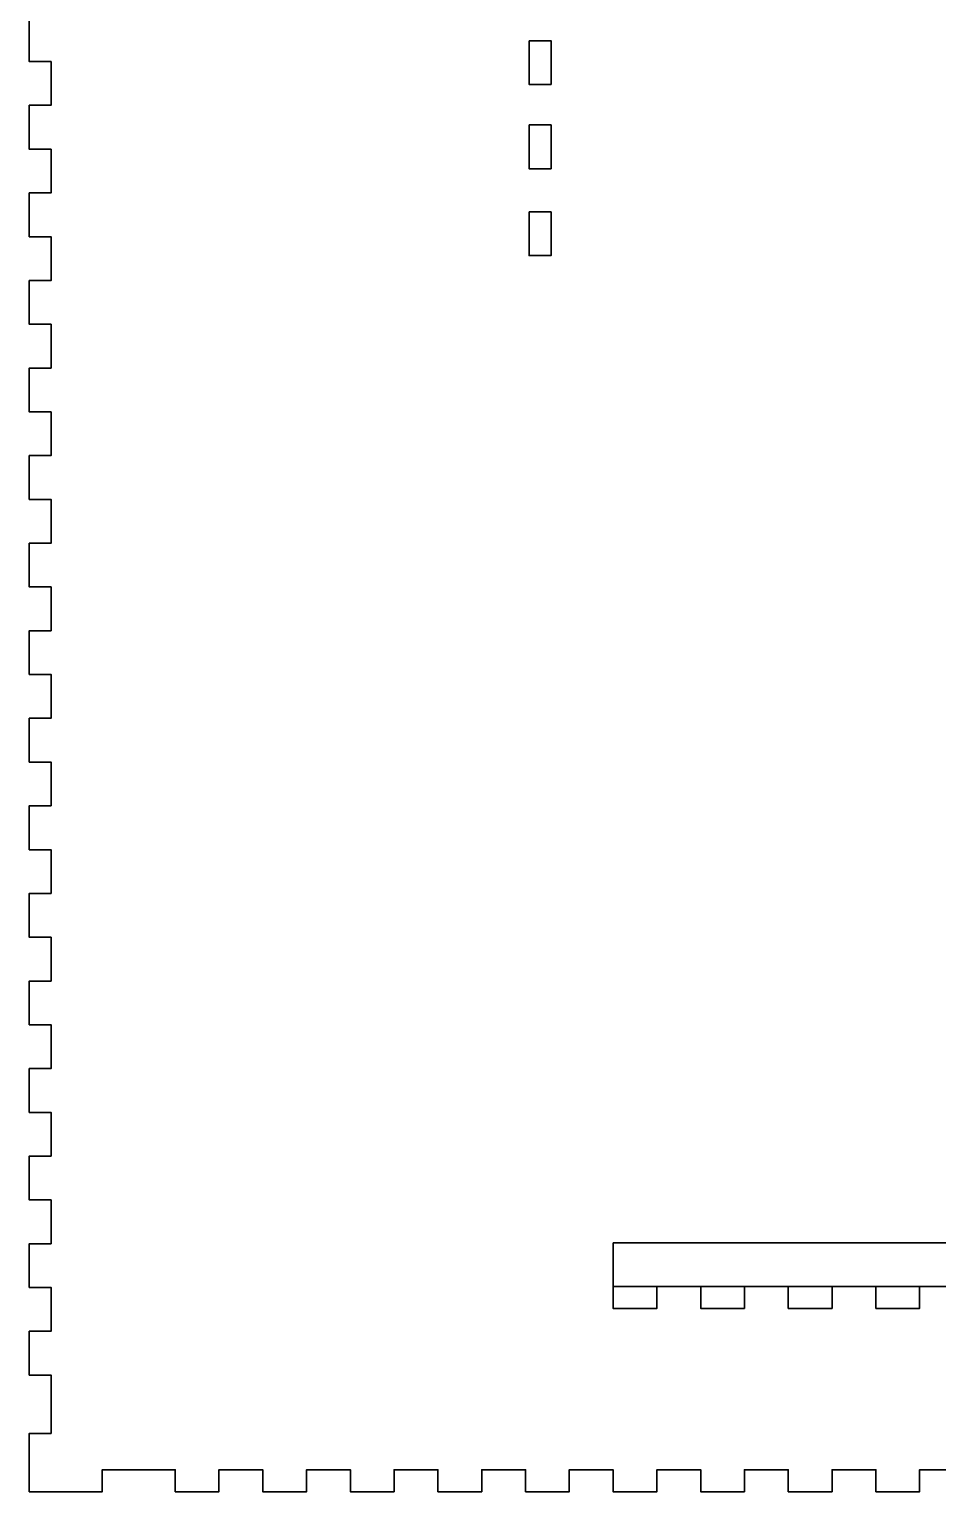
# Model space of a CAD drawing. Header units: inches. Extents: x 5 to 467, y -415 to -5.
# Drawn here: x 5.1 to 129.6, y -415 to -214.5 of the extents above; entities that cross this region are included whole.
import ezdxf

# ---------------------------------------------------------------- set-up
doc = ezdxf.new("R2010")
doc.units = ezdxf.units.IN
doc.header["$MEASUREMENT"] = 0
doc.layers.add('Calque 1', color=7, linetype='Continuous')

# ---------------------------------------------------------------- blocks, each defined once
blk = doc.blocks.new('block 2')
at = {"layer": 'Calque 1', "color": 18, "lineweight": 30, "true_color": 0x010101}
blk.add_lwpolyline([(133.14, -411.97), (127.14, -411.97), (127.14, -414.97), (121.14, -414.97), (121.14, -411.97), (115.14, -411.97), (115.14, -414.97), (109.14, -414.97), (109.14, -411.97), (103.14, -411.97), (103.14, -414.97), (97.14, -414.97), (97.14, -411.97), (91.14, -411.97), (91.14, -414.97), (85.14, -414.97), (85.14, -411.97), (79.14, -411.97), (79.14, -414.97), (73.14, -414.97), (73.14, -411.97), (67.14, -411.97), (67.14, -414.97), (61.14, -414.97), (61.14, -411.97), (55.14, -411.97), (55.14, -414.97), (49.14, -414.97), (49.14, -411.97), (43.14, -411.97), (43.14, -414.97), (37.14, -414.97), (37.14, -411.97), (31.14, -411.97), (31.14, -414.97), (25.14, -414.97), (25.14, -411.97), (15.14, -411.97), (15.14, -414.97), (5.14, -414.97), (5.14, -406.98), (8.14, -406.98), (8.14, -398.98), (5.14, -398.98), (5.14, -392.98), (8.14, -392.98), (8.14, -386.98), (5.14, -386.98), (5.14, -380.98), (8.14, -380.98), (8.14, -374.98), (5.14, -374.98), (5.14, -368.98), (8.14, -368.98), (8.14, -362.98), (5.14, -362.98), (5.14, -356.98), (8.14, -356.98), (8.14, -350.98), (5.14, -350.98), (5.14, -344.98), (8.14, -344.98), (8.14, -338.98), (5.14, -338.98), (5.14, -332.98), (8.14, -332.98), (8.14, -326.98), (5.14, -326.98), (5.14, -320.97), (8.14, -320.97), (8.14, -314.98), (5.14, -314.98), (5.14, -308.97), (8.14, -308.97), (8.14, -302.97), (5.14, -302.97), (5.14, -296.98), (8.14, -296.98), (8.14, -290.98), (5.14, -290.98), (5.14, -284.98), (8.14, -284.98), (8.14, -278.98), (5.14, -278.98), (5.14, -272.98), (8.14, -272.98), (8.14, -266.98), (5.14, -266.98), (5.14, -260.98), (8.14, -260.98), (8.14, -254.98), (5.14, -254.98), (5.14, -248.98), (8.14, -248.98), (8.14, -242.98), (5.14, -242.98), (5.14, -236.98), (8.14, -236.98), (8.14, -230.98), (5.14, -230.98), (5.14, -224.97), (8.14, -224.97), (8.14, -218.97), (5.14, -218.97), (5.14, -212.97)], dxfattribs=at)
blk = doc.blocks.new('block 4')
at = {"layer": 'Calque 1', "color": 18, "lineweight": 35, "true_color": 0x010101}
for points in [[(85.14, -386.84), (91.14, -386.84), (91.14, -389.84), (85.14, -389.84), (85.14, -386.84)], [(97.14, -386.84), (103.14, -386.84), (103.14, -389.84), (97.14, -389.84), (97.14, -386.84)], [(109.14, -386.84), (115.14, -386.84), (115.14, -389.84), (109.14, -389.84), (109.14, -386.84)], [(121.14, -386.84), (127.14, -386.84), (127.14, -389.84), (121.14, -389.84), (121.14, -386.84)], [(133.14, -386.84), (139.14, -386.84), (139.14, -389.84), (133.14, -389.84), (133.14, -386.84)], [(145.14, -386.84), (151.14, -386.84), (151.14, -389.84), (145.14, -389.84), (145.14, -386.84)], [(157.14, -386.84), (163.14, -386.84), (163.14, -389.84), (157.14, -389.84), (157.14, -386.84)], [(169.14, -386.84), (175.14, -386.84), (175.14, -389.84), (169.14, -389.84), (169.14, -386.84)], [(181.14, -386.84), (187.14, -386.84), (187.14, -389.84), (181.14, -389.84), (181.14, -386.84)], [(193.14, -386.84), (199.14, -386.84), (199.14, -389.84), (193.14, -389.84), (193.14, -386.84)], [(205.14, -386.84), (211.14, -386.84), (211.14, -389.84), (205.14, -389.84), (205.14, -386.84)], [(217.14, -386.84), (223.14, -386.84), (223.14, -389.84), (217.14, -389.84), (217.14, -386.84)], [(229.14, -386.84), (235.14, -386.84), (235.14, -389.84), (229.14, -389.84), (229.14, -386.84)]]:
    blk.add_lwpolyline(points, dxfattribs=at)
blk = doc.blocks.new('block 3')
at = {"layer": 'Calque 1', "color": 18, "lineweight": 35, "true_color": 0x010101}
blk.add_lwpolyline([(85.14, -380.84), (235.14, -380.84), (235.14, -386.84), (85.14, -386.84), (85.14, -380.84)], dxfattribs=at)
at = {"layer": 'Calque 1'}
blk.add_blockref('block 4', (0, 0), dxfattribs=at)
blk = doc.blocks.new('block 6')
at = {"layer": 'Calque 1', "color": 18, "lineweight": 35, "true_color": 0x010101}
for points in [[(243.64, -216.11), (246.64, -216.11), (246.64, -222.11), (243.64, -222.11), (243.64, -216.11)], [(243.64, -227.66), (246.64, -227.66), (246.64, -233.66), (243.64, -233.66), (243.64, -227.66)], [(243.64, -239.57), (246.64, -239.57), (246.64, -245.57), (243.64, -245.57), (243.64, -239.57)]]:
    blk.add_lwpolyline(points, dxfattribs=at)
blk = doc.blocks.new('block 7')
at = {"layer": 'Calque 1', "color": 18, "lineweight": 35, "true_color": 0x010101}
for points in [[(73.64, -216.11), (76.64, -216.11), (76.64, -222.11), (73.64, -222.11), (73.64, -216.11)], [(73.64, -227.66), (76.64, -227.66), (76.64, -233.66), (73.64, -233.66), (73.64, -227.66)], [(73.64, -239.57), (76.64, -239.57), (76.64, -245.57), (73.64, -245.57), (73.64, -239.57)]]:
    blk.add_lwpolyline(points, dxfattribs=at)
blk = doc.blocks.new('block 5')
at = {"layer": 'Calque 1'}
for name in ['block 7', 'block 6']:
    blk.add_blockref(name, (0, 0), dxfattribs=at)

msp = doc.modelspace()

# ---------------------------------------------------------------- block references
at = {"layer": 'Calque 1'}
for name in ['block 2', 'block 5', 'block 3']:
    msp.add_blockref(name, (0, 0), dxfattribs=at)

doc.saveas('drawing.dxf')
